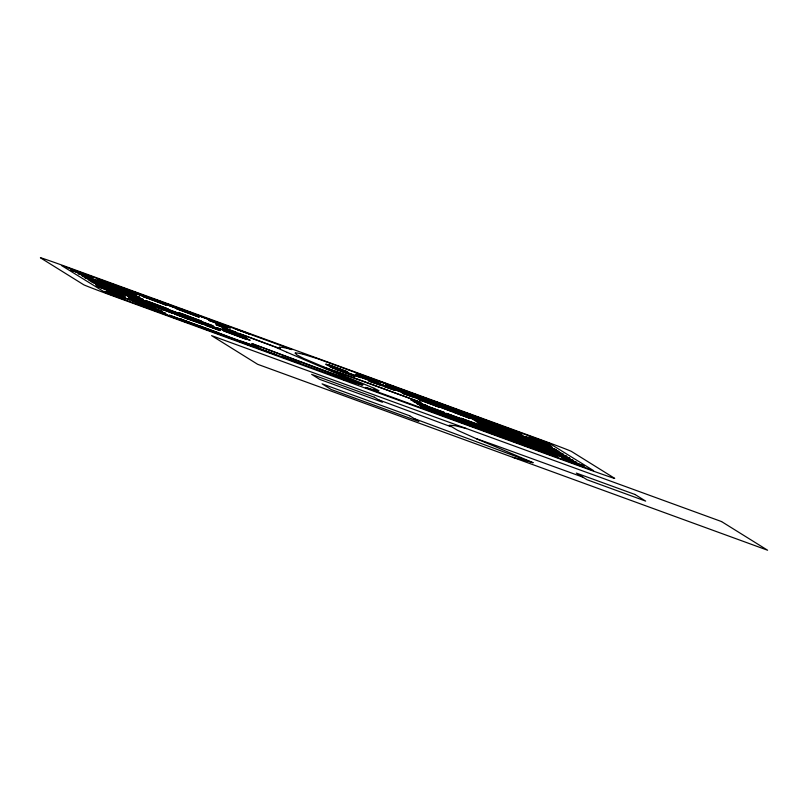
<?xml version="1.0" encoding="UTF-8"?>
<svg xmlns="http://www.w3.org/2000/svg" width="808" height="808" viewBox="0 0 808 808"><rect width="100%" height="100%" fill="white"/><g stroke="black" fill="none" stroke-linecap="round" stroke-linejoin="round"><path stroke-width="1.21" d="M295.183 353.096L296.768 354.813L303.384 358.308M279.406 347.258L280.154 348.521M279.487 347.228L282.043 347.329A921.1 14.463 20.1 0 1 286.689 348.258L287.527 348.46M378.609 390.85L376.437 390.456M376.296 390.426L374.538 389.981M287.668 348.49L292.011 349.581L61.539 265.529L105.686 292.809L352.399 382.406M303.212 354.237L318.13 358.893L549.42 443.339L593.567 470.63L365.398 387.446L367.66 388.062M358.873 384.214L362.186 384.972L357.974 383.275A59.439 0.929 20.1 0 1 354.308 381.921L348.47 379.76A102.03 1.606 20.1 0 1 346.45 379.013L260.418 346.874A46.43 0.727 20.1 0 0 257.732 345.885L254.601 344.743M358.681 384.164L356.126 383.467M374.225 389.9L372.114 389.325M466.559 428.594L455.076 425.664L449.187 425.25L457.5 430.27L477.255 439.087A698.435 10.969 20.1 0 0 494.981 446.501L533.017 462.651L512.625 457.267M356.045 383.446L352.541 382.447M371.428 389.143L367.812 388.103M280.093 348.5L274.195 346.42M114.211 285.961L110.393 284.679L132.956 293.031L98.566 279.881L113.312 285.012L109.635 283.507M117.312 286.951L121.129 288.234L109.04 283.558M120.806 289.123L124.614 290.405L102.05 282.053L136.441 295.203L105.545 284.224L128.098 292.577L122.988 290.476M147.359 298.051L143.541 296.768L166.105 305.121L131.714 291.971L154.278 300.324L150.47 299.041M117.695 288.133L113.877 286.85L118.998 288.941M215.756 322.2L213.009 321.271L230.391 327.998L222.857 325.351M218.473 323.149L222.19 324.402L181.093 309.05L200.717 316.322M171.387 312.06L175.195 313.342L170.084 311.252M168.276 311.07L164.468 309.787L169.579 311.888M233.189 333.048L230.452 332.118L247.824 338.845L216.413 327.583L250.157 340.299L234.29 334.512L240.683 336.572L231.603 332.846L246.662 338.128L237.976 334.764M204.535 324.149L208.343 325.432L203.232 323.331M201.424 323.16L197.617 321.877L209.696 326.553M143.713 304.333L139.905 303.04L145.016 305.141M343.703 372.023L346.43 372.942L329.159 366.256L341.622 370.731M147.197 306.495L143.39 305.212L148.5 307.313M150.571 307.656L154.389 308.939L149.268 306.838M505.505 427.826L502.788 426.907L509.959 429.987L487.416 421.645L504.849 427.897M505.586 427.856L509.616 429.22L485.8 420.392L518.898 432.876L506.444 428.412M182.84 320.392L179.265 319.18L200.424 327.018L169.327 315.181L199.021 325.776L180.154 318.796L184.426 320.544M186.547 321.665L190.042 322.846L185.345 320.928M513.009 432.977L516.817 434.26L511.706 432.169M510.141 432.068L506.333 430.775L528.876 439.128L494.274 425.917L525.442 436.987L502.899 428.644L508.01 430.735M483.982 424.049L480.447 422.857L485.184 424.796M488.123 425.493L490.991 426.452L487.143 424.877M513.575 434.199L509.767 432.916L514.868 435.007M516.443 435.108L520.251 436.401L497.708 428.048L532.31 441.259L501.142 430.189L501.637 430.492L535.734 443.4L504.566 432.32L505.071 432.634L539.168 445.531L508 434.451L508.495 434.765L542.602 447.672L511.434 436.593L533.977 444.935L528.866 442.845M519.877 437.249L523.685 438.532L518.574 436.441M516.999 436.34L513.191 435.047L518.302 437.148M520.433 438.471L516.625 437.189L521.736 439.279M523.301 439.38L527.109 440.673L521.998 438.572M526.735 441.522L530.543 442.804L525.432 440.714M463.893 420.514L460.085 419.231L482.629 427.573L448.036 414.363L468.963 421.705L468.468 421.402M466.772 421.423L470.579 422.705L446.42 413.363L463.853 419.615M523.867 440.602L520.059 439.32L525.17 441.421M497.314 432.694L493.506 431.411L516.049 439.754L481.447 426.543L512.615 437.623L493.88 430.563M500.182 433.603L503.99 434.896L498.879 432.795M467.327 422.645L463.519 421.362L486.062 429.715L451.46 416.494L474.003 424.846L470.195 423.564M436.411 412.928L432.573 411.625L455.278 420.039L424.947 408.646L439.552 413.676L430.906 410.121L436.916 412.04L420.009 405.576L432.472 410.05M437.986 413.474L440.703 414.393L423.442 407.707L435.906 412.181M470.761 424.786L466.953 423.503L487.305 431.472L464.004 422.847L474.821 426.644M473.629 425.695L477.437 426.978L454.894 418.635L489.496 431.846L479.033 428.169M476.498 438.764L480.911 440.299A90.829 1.424 20.1 0 1 495.93 445.572L582.82 477.114M352.44 383.426L585.224 468.155A33.734 0.525 20.1 0 0 614.635 478.316L571.498 451.46A33.734 0.525 20.1 0 0 537.694 438.572L69.882 268.004A33.734 0.525 20.1 0 0 40.471 257.843L83.608 284.699A33.734 0.525 20.1 0 0 117.402 297.586L343.703 380.184M325.382 367.6L303.616 358.419M351.894 383.234L343.895 380.265M391.729 385.982L378.932 381.164L394.334 386.86L389.173 385.143L393.86 387.062M392.668 386.325L427.169 398.889L406.99 391.425L407.434 391.698M431.048 400.95L420.584 397.273L446.127 406.303L435.32 402.505M363.196 376.801L355.712 374.175L364.347 377.508M464.469 413.13L453.995 409.454L477.508 417.746L466.802 413.979M340.269 369.892L326.886 364.842L341.845 370.094L325.735 364.125L342.642 370.589L336.633 368.66L345.279 372.225L330.31 366.973L338.946 370.316M340.724 370.044L360.863 377.639L342.127 370.912M379.629 384.85L368.801 381.053L395.213 390.395L384.749 386.719M412.444 396.819L402.263 393.244L428.634 402.576L418.16 398.899M452.339 411.726L434.209 404.899L470.104 418.453L453.53 412.211M141.087 301.536L128.523 297.132L155.58 307.151L131.32 297.697L153.874 306.05L143.4 302.374M485.194 425.159L477.922 422.614L493.577 428.412L476.771 421.887L501.334 430.593L474.013 420.17L498.758 428.977L478.578 421.513L483.154 423.382M485.679 425.341L493.405 428.048L489.638 426.503M172.175 313.171L156.873 307.404L187.022 318.14L152.641 304.99L183.537 315.968L160.974 307.616L166.094 309.716M174.679 314.049L188.688 319.332L171.114 312.514M424.261 404.929L410.868 399.889L426.624 405.626L420.614 403.707L429.26 407.272L414.302 402.02L427.685 407.07M424.705 405.091L444.854 412.686L426.109 405.959M428.139 407.222L448.278 414.817L429.543 408.101M144.137 306.242L136.602 303.596L150.086 308.676M147.399 307.434L157.873 311.11L152.762 309.01M431.119 409.201L417.726 404.151L432.694 409.404L424.049 405.848L430.058 407.767L413.151 401.303L425.614 405.778M431.573 409.363L451.712 416.958L432.967 410.232M151.662 309.232L169.508 315.958L135.31 302.758L165.943 313.565L165.448 313.262L131.825 300.586L162.458 311.393L150.379 306.717M227.068 336.481L213.221 331.623L213.878 332.027M232.037 338.289L245.895 343.158L199.566 325.876L218.635 332.936M241.238 342.097L254.48 347.087L238.542 341.188M434.553 411.343L421.16 406.293L436.128 411.545L427.483 407.979L433.492 409.898L416.575 403.445L429.038 407.909M435.007 411.494L455.146 419.089L436.401 412.373M505.838 437.946L495.041 434.159L522.907 444.026L512.444 440.36M450.642 426.614L378.437 399.748M532.987 462.772L414.221 418.615M252.773 344.067L256.894 345.39A49.793 0.778 20.1 0 1 258.217 345.875L352.015 380.881A70.508 1.111 20.1 0 0 355.51 382.174L362.974 384.83L287.153 352.349M273.67 346.42L271.912 345.774A69.135 1.091 20.1 0 1 266.913 343.935L262.59 342.339A83.477 1.313 20.1 0 1 254.995 339.532L253.086 338.815A102.475 1.606 20.1 0 1 245.137 335.845L239.38 333.694M254.773 344.612L251.813 343.531L252.55 343.986M266.115 343.451L267.074 343.804A59.843 0.939 20.1 0 0 271.478 345.43L287.052 352.298M394.334 387.557L385.699 384.214L409.828 392.789L409.373 392.506M397.637 388.769L409.717 393.435L387.173 385.093L401.808 390.183L398.162 388.688M367.65 378.72L379.73 383.396L357.186 375.043L371.832 380.134L368.175 378.639M105.777 282.366L97.091 279.002L126.715 289.607L126.189 289.284M265.479 343.218L263.267 342.4A75.477 1.182 20.1 0 1 256.601 339.926L254.924 339.299A95.576 1.505 20.1 0 1 247.955 336.694L230.512 330.361M210.04 326.674L220.008 330.533L205.616 325.371M202.394 324.149L189.173 319.402L220.17 330.23L185.79 317.079L216.685 328.058L194.132 319.705L199.243 321.796M545.855 452.541L533.785 447.864L556.328 456.217L541.683 451.116L545.329 452.621M549.167 453.743L557.793 457.086L528.493 446.592L528.998 446.915M245.127 342.663L258.994 347.632L241.461 341.249M235.987 332.199L229.502 329.745M230.028 330.169L215.898 324.584L219.726 326.038A199.051 3.131 20.1 0 0 228.846 329.502M504.576 428.604L499.465 426.503L522.008 434.856L490.84 423.776L513.383 432.129L508.272 430.028M471.165 416.423L466.054 414.322L488.598 422.675L457.429 411.595L479.972 419.938L474.862 417.847M437.754 404.232L432.644 402.142L455.187 410.484L424.018 399.415L446.561 407.757L441.451 405.666M474.599 418.554L469.488 416.463L492.032 424.806L460.863 413.726L483.406 422.079L478.296 419.978M404.333 392.052L399.223 389.961L421.766 398.304L390.597 387.224L413.141 395.577L408.03 393.476M441.178 406.374L436.067 404.273L458.611 412.625L427.442 401.546L449.985 409.898L444.875 407.798M407.767 394.193L402.657 392.092L425.2 400.445L394.031 389.365L416.575 397.708L411.464 395.617M374.356 382.002L369.246 379.911L391.789 388.254L360.62 377.185L383.164 385.527L378.053 383.436M489.365 427.351L484.689 425.432L505.333 433.078L480.639 424.291L497.859 430.674L493.961 429.068M491.88 428.927L487.184 427.008L507.899 434.674L483.336 425.978L486.921 427.452M495.587 430.371L499.172 431.846L460.863 418.231L495.385 431.017L487.557 427.806M217.847 323.503L214.171 321.988L229.23 327.28L200.172 316.251M495.183 431.371L490.072 429.27M535.462 447.824L530.351 445.733L552.894 454.076L521.726 442.996L544.269 451.349L539.158 449.248M108.555 283.093L103.232 280.911L144.784 295.92L125.785 289.001M502.041 435.643L496.94 433.543L519.483 441.895L488.315 430.816L510.858 439.168L505.747 437.067M546.42 453.025L551.672 455.177L510.838 440.421L529.654 447.279M122.483 291.112L117.372 289.022L139.925 297.374L109.029 286.396L131.583 294.748L126.472 292.647M195.758 319.625L190.637 317.534L213.201 325.887L182.295 314.908L204.858 323.261L199.748 321.16M125.967 293.284L120.857 291.193L143.42 299.546L112.514 288.567L135.077 296.92L129.957 294.819M162.61 307.545L157.489 305.444L180.053 313.797L149.147 302.818L171.71 311.171L166.599 309.08M129.452 295.455L124.341 293.365L146.904 301.717L115.998 290.739L138.562 299.091L133.451 296.99M132.946 297.627L127.826 295.526L150.389 303.889L119.493 292.9L142.046 301.263L136.936 299.162M373.993 388.194L323.129 367.105L327.321 368.529A84.82 1.333 20.1 0 1 331.734 370.074L332.199 370.246A85.587 1.343 20.1 0 1 336.714 371.842L337.38 372.074A87.658 1.374 20.1 0 1 341.976 373.71L343.249 373.952A106.363 1.666 20.1 0 1 347.167 375.356L421.15 402.495L352.783 377.578A96.394 1.515 20.1 0 0 348.571 376.063L347.531 375.69A91.233 1.434 20.1 0 0 342.834 374.013M374.134 388.254L378.891 390.678M216.049 332.108L243.036 342.663L199.212 326.806L217.574 333.502M342.107 373.549A101.929 1.606 20.1 0 0 337.007 371.72L336.057 371.387A98.283 1.545 20.1 0 0 331.058 369.609L330.331 369.357A96.465 1.515 20.1 0 0 325.432 367.62M295.243 353.056A851.481 13.372 20.1 0 1 296.698 352.985L297.657 353.096A905.647 14.221 20.1 0 1 303.071 354.207M74.336 271.306L70.629 270.054L92.556 278.174L74.336 271.306M82.224 274.962L78.123 273.579L102.394 282.568L82.224 274.962M140.582 294.668L136.663 293.354L159.863 301.94L140.582 294.668M156.469 299.99L153.146 298.869L172.801 306.141L156.469 299.99M171.518 305.949L167.579 304.626L190.89 313.251L171.518 305.949M86.244 277.417L82.184 276.043L106.212 284.941L86.244 277.417M168.68 305.343L164.862 304.05L187.426 312.413L168.68 305.343M89.062 279.214L84.961 277.831L109.221 286.82L89.062 279.214M180.507 310.141L176.689 308.848L199.253 317.201L180.507 310.141M237.683 329.593L235.078 328.715L250.5 334.421L237.683 329.593M211.948 321.422L208.656 320.311L228.149 327.533L211.948 321.422M92.96 281.628L88.88 280.245L113.049 289.193L92.96 281.628M95.95 283.487L91.859 282.113L116.059 291.072L95.95 283.487M149.47 301.94L145.662 300.647L168.226 308.999L149.47 301.94M99.727 285.85L95.627 284.466L119.877 293.456L99.727 285.85M182.628 314.019L178.81 312.736L201.374 321.089L182.628 314.019M100.859 287.618L95.9 285.951L125.22 296.809L100.859 287.618M225.573 329.906L222.281 328.795L241.774 336.017L225.573 329.906M361.418 375.811L358.116 374.7L377.619 381.921L361.418 375.811M331.431 365.761L328.139 364.65L347.632 371.872L331.431 365.761M439.32 403.121L435.926 401.97L456.015 409.414L439.32 403.121M132.815 299.869L128.24 298.324L155.298 308.343L132.815 299.869M110.484 292.526L106.414 291.153L130.532 300.081L110.484 292.526M227.502 332.179L223.564 330.856L246.874 339.491L227.502 332.179M468.246 413.666L464.903 412.534L484.689 419.857L468.246 413.666M108.151 292.516L104.717 291.355L125.058 298.889L108.151 292.516M338.623 370.236L335.33 369.125L354.823 376.346L338.623 370.236M443.309 407.697L439.501 406.414L462.045 414.756L443.309 407.697M422.806 401L419.413 399.859L439.522 407.303L422.806 401M532.553 438.36L528.806 437.098L550.965 445.309L532.553 438.36M173.478 317.342L170.367 316.292L188.759 323.109L173.478 317.342M476.72 419.877L472.912 418.594L495.456 426.947L476.72 419.877M469.903 417.807L466.256 416.575L487.86 424.574L469.903 417.807M529.432 438.007L525.341 436.623L549.541 445.582L529.432 438.007M532.411 439.865L528.341 438.491L552.43 447.41L532.411 439.865M260.681 349.137L257.5 348.056L276.326 355.035L260.681 349.137M536.219 442.229L532.129 440.855L556.359 449.824L536.219 442.229M285.194 357.944L282.335 356.984L299.243 363.246L285.194 357.944M539.188 444.087L535.128 442.713L559.146 451.611L539.188 444.087M543.016 446.46L538.926 445.077L563.156 454.056L543.016 446.46M546.764 448.804L542.703 447.44L566.721 456.328L546.764 448.804M527.291 442.744L523.483 441.461L546.026 449.804L527.291 442.744M488.689 429.967L484.881 428.684L507.424 437.027L488.689 429.967M518.675 440.017L514.858 438.724L537.401 447.076L518.675 440.017M549.804 450.682L545.713 449.299L569.943 458.277L549.804 450.682M530.725 444.875L526.917 443.592L549.46 451.945L530.725 444.875M522.099 442.148L518.292 440.865L540.835 449.208L522.099 442.148M553.571 453.036L549.501 451.662L573.589 460.58L553.571 453.036M458.5 421.251L455.237 420.15L474.559 427.301L458.5 421.251M556.591 454.904L552.5 453.53L576.7 462.489L556.591 454.904M486.244 431.361L482.962 430.26L502.394 437.451L486.244 431.361M565.903 459.116L562.166 457.853L584.305 466.054L565.903 459.116M721.544 521.564L211.585 335.623L257.641 364.297L767.6 550.228L721.544 521.564M374.427 397.243L311.636 374.356L319.665 379.356L382.457 402.243L374.427 397.243M634.997 494.476L576.336 473.084L587.002 479.73L645.663 501.111L634.997 494.476M409.666 415.777L322.089 383.84L331.209 389.517L418.776 421.453L409.666 415.777"/></g></svg>
